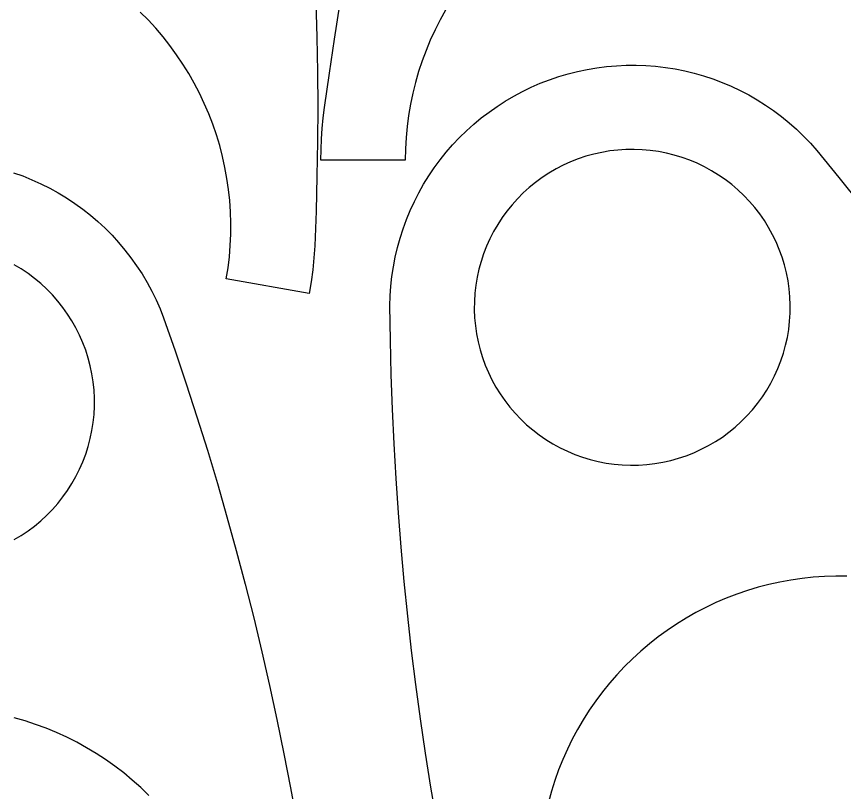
# Model space of a CAD drawing. Extents: x 0 to 1250, y 0 to 2500.
# Drawn here: x 737.3 to 815.9, y 568.9 to 642.6 of the extents above; entities that cross this region are included whole.
import ezdxf

# ---------------------------------------------------------------- set-up
doc = ezdxf.new("R2010")
doc.units = 0
doc.layers.get('0').update_dxf_attribs({"linetype": 'CONTINUOUS', "lineweight": 25})

msp = doc.modelspace()

# ---------------------------------------------------------------- linework, layer by layer
for points in [[(765.7, 643.932), (765.792, 640.627), (765.848, 637.322), (765.867, 634.016), (765.85, 630.71), (765.795, 627.404), (765.704, 624.099), (765.577, 620.795), (765.502, 619.659), (765.393, 618.526), (765.247, 617.397), (765.067, 616.272), (757.189, 617.662), (757.354, 618.714), (757.48, 619.773), (757.566, 620.835), (757.613, 621.9), (757.62, 622.966), (757.586, 624.031), (757.513, 625.094), (757.401, 626.154), (757.248, 627.209), (757.057, 628.258), (756.826, 629.298), (756.557, 630.33), (756.249, 631.35), (755.903, 632.358), (755.52, 633.353), (755.1, 634.332), (754.643, 635.295), (754.151, 636.241), (753.624, 637.167), (753.063, 638.073), (752.468, 638.957), (751.84, 639.819), (751.181, 640.656), (750.491, 641.469), (749.77, 642.254), (749.022, 643.013)], [(777.995, 643.199), (777.479, 642.266), (776.999, 641.314), (776.554, 640.346), (776.146, 639.361), (775.776, 638.362), (775.442, 637.349), (775.147, 636.325), (774.891, 635.291), (774.673, 634.247), (774.495, 633.196), (774.356, 632.14), (774.256, 631.079), (774.196, 630.014), (774.176, 628.949), (766.176, 628.949), (766.19, 629.952), (766.231, 630.954), (766.3, 631.954), (766.397, 632.953), (766.52, 633.948), (766.97, 637.199), (767.455, 640.445), (767.976, 643.685)], [(777.161, 566.142), (776.614, 569.378), (776.103, 572.619), (775.627, 575.867), (775.187, 579.119), (774.783, 582.376), (774.415, 585.637), (774.083, 588.902), (773.787, 592.171), (773.527, 595.442), (773.303, 598.717), (773.115, 601.993), (772.964, 605.272), (772.848, 608.552), (772.769, 611.833), (772.726, 615.114), (772.751, 616.045), (772.814, 616.975), (772.914, 617.901), (773.052, 618.823), (773.227, 619.738), (773.438, 620.645), (773.687, 621.543), (773.971, 622.43), (774.291, 623.305), (774.647, 624.166), (775.037, 625.012), (775.46, 625.842), (775.917, 626.653), (776.407, 627.446), (776.928, 628.218), (777.481, 628.968), (778.063, 629.696), (778.674, 630.399), (779.313, 631.077), (779.979, 631.728), (780.67, 632.352), (781.387, 632.948), (782.127, 633.514), (782.889, 634.049), (783.673, 634.554), (784.476, 635.026), (785.297, 635.465), (786.136, 635.87), (786.991, 636.241), (787.859, 636.578), (788.741, 636.878), (789.634, 637.143), (790.538, 637.372), (791.449, 637.564), (792.368, 637.718), (793.292, 637.836), (794.22, 637.915), (795.151, 637.958), (796.083, 637.962), (797.014, 637.929), (797.942, 637.858), (798.868, 637.749), (799.788, 637.603), (800.701, 637.42), (801.607, 637.2), (802.502, 636.944), (803.387, 636.651), (804.259, 636.323), (805.117, 635.96), (805.959, 635.563), (806.785, 635.131), (807.593, 634.667), (808.381, 634.17), (809.148, 633.642), (809.893, 633.083), (810.616, 632.495), (811.313, 631.877), (811.985, 631.232), (812.631, 630.56), (813.249, 629.863), (815.34, 627.303), (817.403, 624.719)], [(737, 627.752), (737.877, 627.437), (738.74, 627.087), (739.589, 626.703), (740.421, 626.284), (741.236, 625.833), (742.032, 625.348), (742.807, 624.832), (743.561, 624.285), (744.292, 623.707), (745, 623.101), (745.682, 622.466), (746.337, 621.805), (746.966, 621.117), (747.566, 620.404), (748.137, 619.668), (748.677, 618.909), (749.186, 618.129), (749.664, 617.329), (750.108, 616.51), (750.519, 615.674), (750.896, 614.822), (751.238, 613.955), (752.328, 610.834), (753.383, 607.701), (754.403, 604.556), (755.388, 601.4), (756.338, 598.233), (757.253, 595.056), (758.133, 591.869), (758.977, 588.673), (759.785, 585.467), (760.558, 582.252), (761.295, 579.029), (761.996, 575.798), (762.661, 572.56), (763.29, 569.314), (763.883, 566.061)], [(737.064, 592.894), (737.727, 593.292), (738.368, 593.723), (738.985, 594.187), (739.579, 594.682), (740.145, 595.206), (740.685, 595.76), (741.194, 596.34), (741.674, 596.946), (742.121, 597.575), (742.536, 598.227), (742.916, 598.899), (743.262, 599.59), (743.571, 600.298), (743.844, 601.021), (744.078, 601.756), (744.275, 602.503), (744.433, 603.26), (744.552, 604.023), (744.632, 604.791), (744.671, 605.562), (744.671, 606.335), (744.632, 607.106), (744.552, 607.875), (744.433, 608.638), (744.275, 609.394), (744.078, 610.141), (743.844, 610.877), (743.571, 611.6), (743.262, 612.307), (742.916, 612.998), (742.536, 613.671), (742.121, 614.322), (741.674, 614.952), (741.194, 615.558), (740.685, 616.138), (740.145, 616.691), (739.579, 617.216), (738.985, 617.711), (738.368, 618.174), (737.727, 618.605), (737.064, 619.003)], [(816.103, 589.424), (815.037, 589.43), (813.971, 589.397), (812.908, 589.324), (811.848, 589.211), (810.793, 589.059), (809.745, 588.867), (808.704, 588.637), (807.673, 588.367), (806.653, 588.059), (805.645, 587.714), (804.65, 587.331), (803.67, 586.91), (802.707, 586.454), (801.762, 585.962), (800.835, 585.435), (799.93, 584.873), (799.045, 584.278), (798.184, 583.651), (797.346, 582.991), (796.534, 582.301), (795.748, 581.581), (794.99, 580.832), (794.26, 580.055), (793.56, 579.252), (792.89, 578.423), (792.252, 577.569), (791.646, 576.692), (791.073, 575.793), (790.535, 574.874), (790.031, 573.934), (789.562, 572.977), (789.13, 572.003), (788.734, 571.013), (788.376, 570.009), (788.056, 568.993), (787.773, 567.965)], [(749.829, 568.601), (749.061, 569.341), (748.266, 570.051), (747.446, 570.731), (746.6, 571.38), (745.731, 571.997), (744.839, 572.58), (743.926, 573.13), (742.993, 573.646), (742.042, 574.126), (741.073, 574.571), (740.088, 574.979), (739.089, 575.349), (738.077, 575.683), (737.053, 575.978)]]:
    msp.add_lwpolyline(points)
msp.add_lwpolyline([(790.596, 629.06), (789.877, 628.777), (789.174, 628.458), (788.488, 628.103), (787.821, 627.713), (787.175, 627.289), (786.552, 626.832), (785.953, 626.344), (785.38, 625.826), (784.835, 625.279), (784.318, 624.705), (783.832, 624.105), (783.377, 623.48), (782.955, 622.833), (782.567, 622.165), (782.214, 621.479), (781.897, 620.774), (781.616, 620.055), (781.373, 619.322), (781.167, 618.577), (781.001, 617.823), (780.873, 617.061), (780.785, 616.293), (780.736, 615.523), (780.728, 614.75), (780.758, 613.978), (780.829, 613.209), (780.939, 612.445), (781.089, 611.687), (781.277, 610.938), (781.503, 610.199), (781.767, 609.473), (782.068, 608.762), (782.406, 608.067), (782.779, 607.391), (783.186, 606.734), (783.626, 606.099), (784.099, 605.488), (784.602, 604.902), (785.135, 604.343), (785.695, 603.812), (786.283, 603.31), (786.895, 602.84), (787.531, 602.401), (788.189, 601.996), (788.866, 601.625), (789.562, 601.29), (790.274, 600.99), (791.001, 600.728), (791.74, 600.504), (792.49, 600.318), (793.248, 600.171), (794.013, 600.063), (794.782, 599.994), (795.554, 599.966), (796.327, 599.977), (797.097, 600.028), (797.864, 600.118), (798.626, 600.248), (799.38, 600.417), (800.124, 600.624), (800.856, 600.869), (801.575, 601.152), (802.278, 601.472), (802.964, 601.827), (803.631, 602.217), (804.277, 602.641), (804.9, 603.097), (805.499, 603.585), (806.071, 604.103), (806.617, 604.65), (807.133, 605.225), (807.62, 605.825), (808.074, 606.449), (808.496, 607.096), (808.885, 607.764), (809.238, 608.451), (809.555, 609.155), (809.836, 609.875), (810.079, 610.608), (810.285, 611.353), (810.451, 612.107), (810.579, 612.869), (810.667, 613.636), (810.716, 614.407), (810.724, 615.179), (810.693, 615.951), (810.623, 616.72), (810.513, 617.485), (810.363, 618.243), (810.175, 618.992), (809.949, 619.73), (809.685, 620.456), (809.383, 621.168), (809.046, 621.862), (808.673, 622.539), (808.266, 623.195), (807.826, 623.83), (807.353, 624.441), (806.85, 625.027), (806.317, 625.586), (805.757, 626.118), (805.169, 626.619), (804.557, 627.09), (803.921, 627.528), (803.263, 627.934), (802.585, 628.304), (801.89, 628.64), (801.177, 628.939), (800.451, 629.201), (799.712, 629.425), (798.962, 629.611), (798.204, 629.759), (797.439, 629.867), (796.669, 629.935), (795.898, 629.964), (795.125, 629.953), (794.355, 629.902), (793.587, 629.812), (792.826, 629.682), (792.072, 629.513), (791.328, 629.306)], close=True)

doc.saveas('drawing.dxf')
